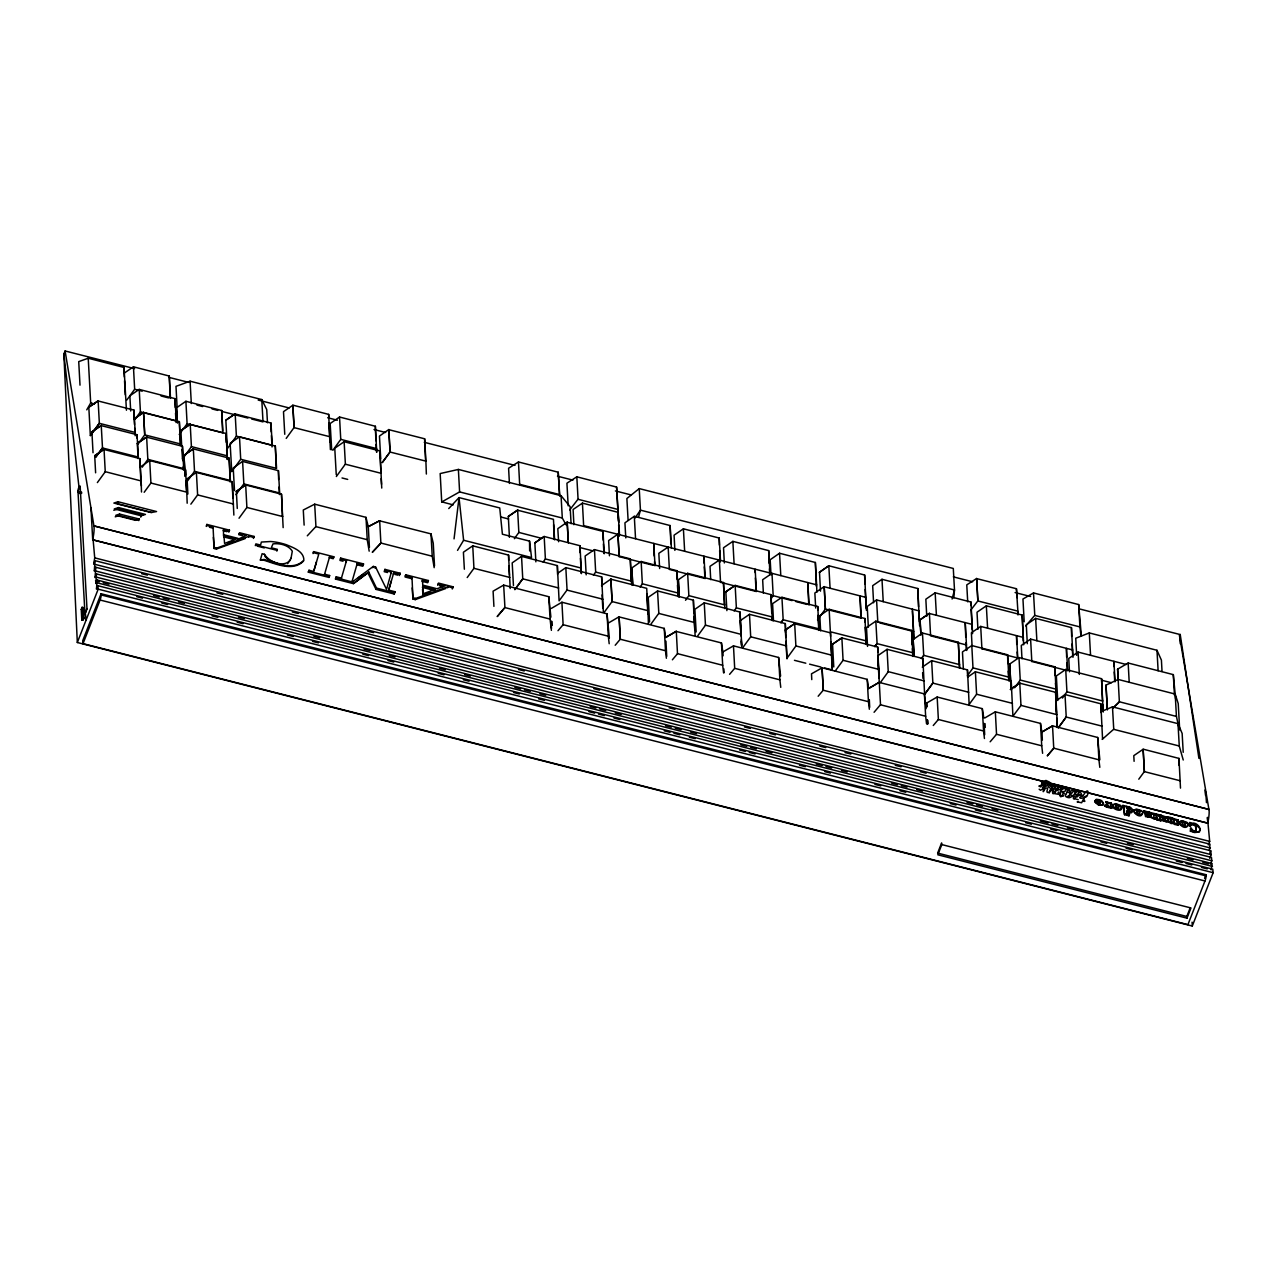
<?xml version="1.0" encoding="UTF-8"?>
<svg xmlns="http://www.w3.org/2000/svg" width="1277" height="1277" viewBox="0 0 1277 1277"><rect width="100%" height="100%" fill="white"/><g stroke="black" fill="none" stroke-linecap="round" stroke-linejoin="round"><path stroke-width="1.5" d="M81.616 493.337C75.886 495.253 78.472 485.148 80.212 486.585M87.028 608.586L85.032 614.524L77.977 491.342L80.148 486.154L86.98 608.666L84.825 613.87M1206.127 875.91L1206.111 876.15A4.31 0.926 -75.7 0 1 1204.977 880.986L1187.929 924.612L83.021 643.64L82.702 640.735L101.075 593.741L1205.999 874.697L1206.127 875.91L101.202 594.954L101.075 593.741A4.31 0.926 -75.7 0 1 101.218 594.715L101.202 595.194A4.31 0.926 -75.7 0 1 100.069 600.014L83.021 643.64M1107.957 807.415L1107.989 805.564L1106.473 807.032L1104.206 805.324L1106.521 806.649L1108.037 805.579L1107.957 807.415L1111.74 808.309L1110.367 803.121L1111.469 803.409L1110.367 803.121M953.839 597.907L954.494 590.006L953.296 568.457L639.234 488.596L626.879 498.525L628.076 519.787M454.053 538.878L459.034 497.599L499.738 507.959L502.404 534.217L529.54 541.113L531.535 557.522L463.615 540.251L459.034 497.599L448.738 508.565M441.746 501.845L453.191 504.894M566.062 524.831L562.295 518.031L459.608 491.916L458.379 469.441L561.05 495.684L570.133 506.746L571.09 523.714M459.608 491.916L441.73 501.973L440.166 473.559L458.379 469.441M1209.431 850.514L1209.989 844.193L95.025 560.667L93.668 564.195L94.721 557.873L92.998 538.351A19.363 4.15 -75.7 0 0 93.923 525.901L65.095 350.967L134.612 368.654M177.12 407.235L175.987 386.356L190.081 381.2L261.769 399.557L266.733 409.566L267.468 422.767M191.327 403.548L190.081 381.2M1076.655 655.324L1075.745 638.229L1089.297 632.929L1156.978 650.28L1161.416 660.145L1162.038 671.463M1090.558 655.277L1089.297 632.929M1102.195 739.399L1113.736 729.215L1112.475 706.867L1178.001 723.66L1182.151 733.477L1183.204 752.329M1113.704 729.343L1179.262 746.007L1183.236 760.007M290.948 558.719L292.305 551.201C288.538 545.056 279.711 543.028 272.991 543.89L271.315 547.801L277.364 549.349L276.838 551.105M226.939 531.695L223.172 530.737L223.539 529.763L229.19 531.2L229.477 530.178L206.874 524.432L206.603 525.454L213.067 527.098L214.121 548.487L216.42 549.062L245.216 538.559M255.336 545.646L255.879 543.874L260.556 545.071L261.386 542.055L270.628 541.512A32.117 13.313 20 0 1 286.192 544.672C293.056 547.53 304.086 551.281 303.846 560.252C293.439 571.122 276.183 563.253 264.1 559.454L260.348 560.044L263.828 560.188C275.912 563.987 293.167 571.873 303.575 561.002M329.274 557.714L329.61 556.788L333.552 557.794L333.808 556.772L313.631 551.632L313.36 552.654L318.803 554.042L313.711 571.457L309.002 570.26L308.332 572.176L328.987 577.427L329.626 575.512L324.645 574.235L324.31 575.161L329.29 576.422L308.667 571.25M363.514 563.923L362.78 566.238L356.794 564.705L357.257 563.412L363.243 564.945L363.514 563.923L340.704 558.113L340.448 559.15L346.498 560.683L341.055 579.423L341.534 578.13L336.25 576.789L335.484 579.072L353.41 583.637L368.766 572.128L353.41 583.637M399.382 575.544L400.116 573.229L384.936 569.366L384.68 570.388L391.369 572.096L386.564 589.399L375.582 566.988L373.299 566.413L352.021 582.216M405.527 575.815L411.992 577.459L411.561 578.641L405.096 576.996L405.783 574.794L428.402 580.54L428.098 581.562L422.448 580.125L422.017 581.29L427.667 582.727L428.402 580.54M1107.335 709.741L1106.01 685.095L1118.157 679.444L1175.191 694.081L1178.224 703.595L1179.693 729.997M638.5 517.361L640.431 510.146L639.234 488.596M952.083 599.025L954.494 590.006L640.431 510.146L635.004 518.047M260.348 560.044L262.12 553.707L264.483 554.298C269.016 562.056 283.925 568.042 290.358 560.124M307.294 535.813L315.93 526.523L314.685 504.176L365.988 517.345L368.255 526.667L379.636 520.824L430.988 533.882L433.254 543.204L434.515 565.839M315.898 526.635L367.233 539.692L369.181 551.153M368.255 526.667L379.668 520.697L380.881 543.172L372.293 552.334L380.929 543.044L432.233 556.229L434.18 567.674M357.257 563.412L351.877 582.104L352.5 580.923M324.31 575.161L329.61 556.788M388.751 589.687L391.273 580.971M399.845 574.251L393.763 572.703L388.719 590.134L394.944 591.714L394.657 592.72L376.492 588.09L368.766 572.128M493.912 606.383L493.098 591.171L503.665 585.105L548.807 596.726L550.898 617.158M551.313 608.427L561.912 602.233L563.125 624.708L608.299 636.201L609.193 643.72M561.912 602.233L607.054 613.854L609.337 638.053M563.125 624.708L558.001 630.71M608.49 622.968L619.106 616.775L620.319 639.25L665.493 650.743L666.386 658.262M620.319 639.25L619.106 616.775M619.058 616.903L664.248 628.396L665.684 637.51L676.283 631.317L665.716 637.383M723.564 672.803L722.686 665.285L677.544 653.664L672.388 659.794M780.758 687.345L779.88 679.827L734.69 668.334L733.477 645.859L722.91 651.924L723.085 655.819M733.477 645.859L778.619 657.479L780.598 676.028M734.69 668.334L729.582 674.336M874.075 712.279L880.507 704.649L879.262 682.301L868.647 688.479L879.262 682.301L877.698 647.056L841.83 637.941L832.54 644.199L841.878 637.814L843.075 660.289L878.943 669.403M880.46 704.776L925.649 716.253L926.543 723.788M926.591 703.084L926.799 706.851L926.591 703.084L937.158 697.019L938.372 719.494L983.561 730.987L984.439 738.505M937.158 697.019L982.3 708.639L983.753 717.754M938.372 719.494L933.264 725.496M984.727 718.009L995.326 711.816L996.539 734.291L1041.729 745.784L1042.607 753.302M995.326 711.816L1040.484 723.42L1041.92 732.551M1025.782 625.922L1034.769 615.306L1033.524 592.943L1078.666 604.564L1081.38 636.313M996.539 734.291L990.154 741.793M1034.737 615.418L1079.911 626.911L1081.028 636.329M1047.348 755.824L1053.748 748.322L1052.535 725.847L1041.92 732.04L1052.535 725.847L1097.677 737.467L1099.848 759.783M1112.794 708.352L1119.37 701.903L1117.598 669.068L1118.237 680.386M1129.171 681.758L1128.166 663.018L1173.308 674.623L1175.606 698.822M242.295 535.606L238.815 534.712L239.533 532.732L254.075 536.436L253.772 537.441L249.159 536.276L216.771 548.088L214.488 547.498M452.266 588.984L452.984 586.797L438.458 583.094L437.66 585.281M313.887 570.643L316.441 561.928M335.484 579.072L335.771 578.082M336.25 576.789L335.947 577.779L353.873 582.344M368.159 573.389L376.013 589.383L394.178 593.997L394.481 593.007M509.411 483.44L508.597 468.228L518.462 461.971L558.225 472.219L559.789 496.242M558.225 472.219L559.47 494.566L519.707 484.318M569.702 509.954L578.066 499.163L576.821 476.816L616.583 487.064L619.489 534.712M578.018 499.291L617.829 509.411L618.754 522.421M1017.929 614.796L1017.673 611.076L977.863 600.956L976.65 578.497L966.769 584.866L967.711 601.834M977.863 600.956L976.65 578.497M1065.321 795.491C1065.529 798.396 1073.271 798.476 1071.515 794.933M80.004 385.159L78.727 361.63L88.225 358.23L124.045 367.473L126.423 410.22M88.815 407.235L98.137 400.85L88.815 407.235L90.348 435.649L99.383 423.214L90.396 435.521M94.45 404.011L90.715 402.925L86.756 409.837M91.912 431.865L101.234 425.48L91.912 431.865L93.029 452.728M94.706 455.713L104.044 449.344L94.706 455.713L95.615 472.809M142.21 391.193L134.66 389.262L133.446 366.802L124.124 373.171L124.332 376.938M133.446 366.802L169.266 376.045L170.511 398.392M141.508 491.996L141.108 480.934L105.289 471.692L97.371 482.594M134.66 389.262L126.79 400.052M130.685 411.002L129.871 395.79L139.209 389.405L175.029 398.647L176.274 420.995L140.422 411.88L134.787 419.574M134.165 418.904L143.535 412.407L179.339 421.649L180.6 443.997L144.732 434.866L143.535 412.407L134.165 418.904L133.957 410.093L98.106 400.978M140.422 411.88L139.209 389.405M137.309 443.406L146.632 437.037L137.309 443.406L138.108 458.619M144.732 434.866L143.535 412.407M140.39 466.951L149.712 460.566L150.925 483.041L186.777 492.156L187.176 503.218M146.584 437.149L182.451 446.28L183.696 468.627L147.877 459.385L142.21 467.206M149.712 460.566L185.532 469.808L186.777 492.156M150.925 483.041L144.173 492.283M176.529 407.778L177.407 422.751L176.529 407.778L185.899 401.281L187.096 423.756L222.964 432.871L221.703 410.524L185.899 401.281M180.887 430.652L190.209 424.267L180.887 430.652L181.685 445.865M187.096 423.756L179.227 434.531M181.941 449.504L182.467 458.938M227.418 459.544L227.274 455.857L191.47 446.615L182.435 459.066M194.519 471.373L193.322 448.897L229.142 458.14L230.387 480.487L194.519 471.373L186.65 482.147M233.468 504.032L197.616 494.917L196.403 472.442L232.222 481.684L233.867 515.094M197.616 494.917L190.864 504.16M225.837 420.197L235.176 413.812L225.837 420.197L227.386 448.594L236.421 436.159L272.24 445.402L270.995 423.054L235.128 413.94M239.501 436.798L275.305 446.04L276.566 468.388L240.699 459.273L239.501 436.798L230.131 443.311L231.744 471.468M240.699 459.273L231.712 471.596M243.843 483.775L242.598 461.428L278.418 470.67L279.663 493.018L243.811 483.903L235.942 494.678M282.744 516.562L246.892 507.448L245.679 484.973L236.357 491.358L245.679 484.973L281.499 494.215L283.143 527.624M246.892 507.448L239.022 518.223M331.685 449.807L330.168 423.517L339.538 417.02L375.358 426.263L376.747 452.297M376.603 448.61L340.783 439.368L332.882 450.27M336.346 476.529L345.381 464.078L344.136 441.73L379.955 450.973L381.743 488.069M345.349 464.205L381.2 473.32M388.815 429.551L390.076 451.898L382.19 462.673L390.028 452.026L388.815 429.551L379.461 436.048L380.722 458.682M390.028 452.026L425.895 461.141L426.358 474.038M509.81 577.443L473.943 568.329L472.745 545.854L508.565 555.096L510.209 588.505M473.943 568.329L467.206 577.555M508.31 516.451L517.632 510.082L508.31 516.451L509.427 537.33M541.496 538.303L518.877 532.429L514.344 538.702M513.45 585.505L512.189 562.87L521.543 556.373L557.363 565.615L559.087 600.86L567.068 589.974L565.823 567.626L601.643 576.869L603.367 612.114M581.243 568.073L545.391 558.959L544.178 536.484L534.855 542.869L544.178 536.484L579.997 545.726L581.45 573.612M545.391 558.959L543.14 562.04M567.18 522.149L568.329 542.645L567.18 522.149L557.81 528.662L558.592 541.735M724.33 562.965L723.532 547.753L732.854 541.368L768.674 550.61L769.919 572.958L583.637 525.597L582.424 503.122L618.244 512.364L618.451 521.16M567.036 590.102L602.888 599.216M631.524 581.195L595.673 572.08L594.459 549.605L630.279 558.847L631.652 584.882M595.673 572.08L593.422 575.161M609.432 555.766L608.634 540.554L617.956 534.169L619.169 556.644L653.138 565.28M648.413 623.575L647.95 610.677L612.082 601.563L610.885 579.088L601.515 585.584M619.169 556.644L617.956 534.169M635.547 538.655L634.302 516.307L670.122 525.549L671.367 547.897M612.082 601.563L610.885 579.088M632.722 584.962L631.812 567.866L632.769 584.834M631.78 567.978L641.15 561.481L676.97 570.723L678.342 596.758M678.215 593.071L642.395 583.828L640.112 587.037M668.126 547.067L658.836 553.308L659.634 568.52M649.562 621.979L648.237 597.333L657.559 590.948L693.379 600.19L695.103 635.451M674.879 550.387L674.08 535.175L683.403 528.806L719.222 538.048L720.467 560.395M650.903 624.198L658.82 613.295L657.559 590.948M684.648 551.153L683.403 528.806M679.236 596.79L678.326 579.694L679.268 596.662M678.279 579.806L687.649 573.309L723.468 582.551L724.841 608.586M724.713 604.899L688.894 595.657L685.526 600.27M696.157 631.955L694.88 609.321L704.25 602.824L740.069 612.066L741.793 647.311M719.302 560.076L710.012 566.334L710.714 579.646M741.314 634.414L705.495 625.171L697.593 636.074M755.234 572.719L755.154 569.191L756.399 591.538L720.579 582.296M734.099 563.716L732.854 541.368M772.218 616.983L736.366 607.868L735.153 585.393L725.831 591.762L735.153 585.393L770.973 594.635L772.346 620.67M736.366 607.868L734.115 610.933M786.552 645.923L750.7 636.808L749.487 614.333L785.307 623.575L787.031 658.82M750.7 636.808L742.831 647.583M763.359 593.039L762.656 579.71L771.994 573.341L816.61 584.834L816.881 592.209M780.79 575.592L779.545 553.244L815.365 562.487L816.61 584.834M792.075 600.605L773.239 595.689L770.941 598.897M781.923 597.285L817.743 606.527L818.988 628.875L783.136 619.76L780.885 622.825L783.168 619.632L781.923 597.285L772.585 603.654L773.495 620.75M785.339 629.976L794.677 623.607L785.339 629.976L785.77 637.526M824.719 668.015L832.285 669.93L831.742 655.197L795.922 645.954L786.887 658.389L785.978 641.293M830.066 588.122L828.821 565.775L819.451 572.272L828.821 565.775L864.641 575.017L866.365 610.262M860.953 617.86L860.012 595.848L861.257 618.196L825.405 609.081L824.192 586.606L814.854 592.991L815.7 608.075M825.405 609.081L824.192 586.606M866.205 640.878L830.353 631.764L829.14 609.289L864.96 618.531L866.333 644.566M843.075 660.289L835.206 671.063M873.58 602.776L872.67 585.68L881.992 579.295L917.812 588.537L919.6 625.634M877.826 622.282L876.565 599.935L919.057 610.885M867.546 646.401L866.492 627.534L875.83 621.165L911.634 630.407L913.023 656.442M883.237 601.643L881.992 579.295M877.682 655.803L887.052 649.307L922.872 658.549L924.58 693.794M924.117 680.896L888.297 671.654L880.38 682.557M913.151 639.538L914.124 656.378L913.151 639.538L922.505 633.025L958.325 642.267L959.713 668.302M920.063 619.744L920.909 634.829L920.063 619.744L929.401 613.359L930.598 635.834L966.466 644.949L966.657 650.488M922.473 633.153L923.718 655.5L921.467 658.581M926.751 616.296L925.841 599.2L935.163 592.815L970.983 602.058L972.563 633.615M920.031 619.872L929.401 613.359M936.408 615.163L935.163 592.815M922.281 667.153L931.651 660.656L967.471 669.898L969.179 705.143M963.369 669.036L962.459 651.94L971.797 645.555L1007.601 654.798L1008.99 680.833M977.927 629.306L977.017 612.21L986.339 605.825L1022.159 615.067L1023.675 644.789M972.084 646.114L971.382 632.785L980.704 626.416L1023.42 637.431M1008.862 677.145L973.042 667.903L967.375 675.741M987.6 628.188L986.339 605.825M1016.731 644.454L1016.524 635.659L1017.769 658.006L981.949 648.764M1012.453 703.356L976.602 694.241L975.389 671.766L1011.208 681.008L1012.916 716.253L1021.009 705.399L1056.829 714.641L1057.308 727.539M976.602 694.241L968.716 705.016M1011.049 688.59L1009.676 664.072L1019.046 657.575L1054.85 666.817L1056.51 700.227L1055.488 683.163M1018.998 657.703L1020.243 680.05L1014.624 687.744M1027.315 643.72L1026.293 624.74L1035.631 618.371L1071.451 627.614L1072.967 657.32M1021.967 658.804L1021.281 645.476L1030.603 639.107L1072.696 649.961M1020.243 680.05L1056.111 689.165M1010.394 689.564L1019.764 683.051L1010.442 689.436M1036.876 640.719L1035.631 618.371M1066.63 657.144L1066.423 648.349L1067.668 670.696L1031.848 661.454M1057.723 700.466L1056.35 675.948L1065.72 669.451L1101.54 678.694L1103.2 712.087M1069.456 671.782L1068.753 658.453L1078.091 652.084L1126.25 664.487M1056.414 712.422L1055.792 701.105L1065.018 694.56L1100.838 703.803L1102.562 739.048M1102.785 701.041L1066.965 691.799L1062.432 698.072M206.251 526.427L206.874 524.432M213.067 527.098L212.716 528.071L209.476 527.257M216.42 549.062L216.771 548.088M223.507 535.749L223.539 529.763M223.587 536.867L223.938 535.893L236.325 539.038L224.576 543.411L223.938 535.893M228.822 532.174L229.477 530.178M237.714 539.373L246.142 535.51L239.166 533.738M248.807 537.25L249.159 536.276M253.421 538.431L254.075 536.436M264.483 554.298L264.946 556.437L268.713 560.124L279.551 564.163M313.025 553.58L313.631 551.632M308.332 572.176L309.002 570.26M333.808 556.772L333.201 558.719L330.583 558.049M328.987 577.427L329.626 575.512M340.704 558.113L339.969 560.427L343.002 561.21M346.019 561.976L346.498 560.683M372.836 567.706L373.299 566.413M375.119 568.281L375.582 566.988M376.013 589.383L376.492 588.09M384.936 569.366L384.201 571.681L387.554 572.527M390.906 573.389L391.369 572.096M393.284 573.996L393.763 572.703M399.637 574.522L400.116 573.229M394.178 593.997L394.944 591.714M405.352 575.975L405.783 574.794M445.849 588.474L415.248 599.631L412.966 599.041L411.992 577.459M415.248 599.631L415.679 598.45L448.083 586.638L452.697 587.803M422.863 586.239L422.432 587.42L434.803 590.581L435.234 589.399L422.863 586.239L423.07 594.954M447.652 587.819L448.083 586.638M452.553 587.979L452.984 586.797M117.995 501.749L113.876 503.074L151.069 512.54L156.56 511.55L117.995 501.749L117.292 503.649L152.011 512.476M113.813 510.289L118.027 508.932L118.522 507.576L145.45 514.423L141.236 515.78L114.307 508.932L118.522 507.576M115.233 516.834L119.032 515.605L119.591 514.072L139.369 519.085L138.794 520.633M140.741 517.137L141.236 515.78M95.025 560.667L94.29 571.058L95.759 567.275L1210.724 850.785L1211.155 854.648L1209.718 858.336M95.759 567.275L95.073 577.603L96.493 573.932L1211.458 857.442L1211.825 860.778L1210.484 864.242M1211.107 869.876L1212.144 863.571L97.18 580.061L95.823 583.525L96.493 573.932M97.18 580.061L96.461 589.16L97.802 585.696L1212.767 869.206L1213.15 872.686L1192.287 926.033L77.322 642.507L63.85 353.968L65.095 350.967M1042.702 787.765L1044.634 783.04L1049.04 783.711L1049.614 782.178L1045.911 780.423L1043.181 781.732L1040.915 781.301L1042.575 782.514L1040.851 786.983L1038.855 786.089L1040.148 785.866M1043.469 786.009L1044.634 783.04M1039.159 789.202L1040.547 790.271L1043.165 788.643C1049.423 772.266 1039.063 800.727 1045.177 788.5M1043.676 788.994L1045.288 784.333M1047.603 788.963C1044.043 797.949 1056.989 787.031 1049.854 785.722C1060.58 786.313 1040.579 781.636 1050.907 788.595M1049.167 793.065L1052.424 787.095M1055.903 789.058C1052.519 798.795 1050.891 791.006 1055.169 786.824C1049.726 784.924 1060.533 786.041 1060.644 788.516C1060.245 791.389 1051.578 789.489 1055.169 786.824M1054.962 793.145C1061.41 778.683 1056.781 795.443 1057.324 787.43M1063.789 791.389C1059.319 804.861 1058.33 788.707 1063.278 788.899C1057.244 786.345 1068.45 788.292 1065.194 790.894C1065.816 791.676 1060.548 793.145 1061.81 790.878M1067.795 790.048L1067.492 792.155L1071.595 793.352L1073.797 790.958L1072.217 790.303L1069.695 792.011L1069.567 789.713L1066.087 788.819L1067.795 790.048L1066.056 794.517L1064.044 793.608M1068.61 797.231L1070.334 792.762M1068.977 797.534L1070.717 793.081M1076.639 794.326C1073.255 804.063 1071.626 796.273 1075.904 792.107C1070.302 790.224 1082.018 791.197 1081.364 794.182C1080.246 796.289 1072.457 794.789 1075.904 792.107M1076.798 797.151C1080.837 794.917 1077.964 790.91 1077.948 794.182M1078.458 801.669L1077.165 801.908L1081.635 802.754L1084.732 796.704C1088.563 798.795 1090.303 783.727 1083.295 795.411L1080.613 795.044L1082.704 796.194C1076.447 797.119 1081.284 800.136 1084.732 796.704M1084.748 797.407C1081.252 799.61 1087.892 802.259 1082.992 801.174M1099.992 803.297L1098.986 800.839L1094.708 800.982L1096.289 799.274L1099.72 799.769A4.118 1.995 21.3 0 1 1102.067 801.062L1103.456 803.137A4.613 2.235 21.3 0 1 1102.929 804.287C1099.162 806.888 1089.233 798.237 1100.279 802.563L1095.107 801.238M1095.347 801.142L1096.081 799.929L1098.412 799.801L1100.279 802.563M1097.773 803.105L1100.327 802.946L1099.545 804.989L1097.773 803.105L1100.04 803.68L1099.88 804.941M1098.236 804.51L1098.06 802.371M1107.462 804.558L1105.898 801.637L1111.469 803.409M1107.287 802.946L1105.898 801.637M1106.09 806.505C1105.595 801.605 1103.647 808.995 1107.686 805.085M1106.265 806.617L1107.414 805.755L1107.51 802.403M1111.261 803.951L1111.421 803.041M1111.74 808.309L1110.814 807.112M1127.032 807.08L1128.373 806.697A2.777 1.341 21.3 0 1 1130.353 807.335C1138.781 814.726 1123.888 808.82 1127.751 813.912L1129.459 814.343L1129.076 815.764L1124.526 814.71L1122.898 805.404L1126.905 806.362L1126.585 808.118M1122.531 806.809L1122.898 805.404M1123.696 807.096L1124.095 806.042L1122.946 805.755M1126.905 806.362L1126.202 807.335M1124.526 814.71L1124.095 806.042M1126.905 808.341C1136.977 805.532 1123.217 817.36 1128.517 807.08M1129.076 815.764L1127.336 814.965L1127.399 810.687M1127.048 811.23L1129.091 812.284L1128.9 807.24M1127.336 814.965L1127.751 813.912M1128.501 812.38L1128.916 811.326M1128.852 812.411L1129.267 811.358M1153.754 817.823L1154.695 818.876L1156.579 818.477L1155.509 813.832L1160.809 815.173L1159.644 815.237L1160.969 820.824L1156.914 819.93L1157.281 819.004C1156.946 818.014 1151.152 817.152 1150.944 817.376L1145.549 816.642L1144.655 812.443L1143.426 811.789L1143.793 810.847L1149.077 812.188L1148.757 813.481L1147.528 813.178L1149.108 812.555M1143.458 812.14L1143.793 810.847M1144.655 812.443L1145.022 811.518L1143.825 811.214M1148.757 813.481L1149.077 812.188M1147.528 813.178C1145.182 817.998 1152.955 819.036 1150.529 813.944L1149.3 813.625L1149.635 812.332L1154.951 813.688L1154.631 814.981L1153.402 814.662M1148.167 817.104L1147.895 812.236M1150.529 813.944L1149.635 812.332M1154.951 813.688L1154.631 814.981M1155.19 815.125L1155.509 813.832M1154.057 818.573L1153.769 813.736L1154.983 814.04M1156.419 815.428L1156.77 814.503L1155.541 814.183M1150.944 817.376L1154.663 819.307L1157.122 817.982L1156.914 819.93M1160.969 820.824L1159.724 820.153L1159.644 815.237M1159.277 816.163L1160.474 816.466L1160.809 815.173M1177.107 819.77L1176.787 820.616L1178.304 820.073L1177.107 819.77L1178.463 825.277L1174.409 824.383L1174.744 823.537C1174.425 822.484 1168.71 821.861 1168.439 821.829L1163.06 821.095L1162.166 816.897L1160.921 816.226L1161.256 815.396L1166.587 817.088L1165.358 816.785C1163.012 821.606 1170.786 822.643 1168.375 817.551C1163.682 816.594 1174.553 816.817 1172.126 819.435L1170.913 819.116L1172.462 818.589M1160.969 816.594L1161.256 815.396M1159.724 820.153L1160.091 819.227M1160.921 820.457L1161.288 819.531M1162.166 816.897L1161.288 815.748M1165.039 817.631L1166.252 817.934L1166.539 816.737M1165.39 820.808L1166.268 821.829L1168.216 821.366L1167.098 816.881M1165.678 821.558L1165.997 820.712M1166.811 818.078L1167.13 817.232M1168.04 818.397L1168.375 817.551M1172.126 819.435L1172.414 818.222M1171.232 818.27C1169.285 822.627 1175.478 826.059 1173.914 819.882L1172.685 819.579L1172.972 818.365L1178.304 820.073M1173.914 819.882L1172.972 818.365M1174.409 824.383L1174.632 822.532M1177.985 820.919L1178.272 819.722M1178.463 825.277L1177.554 823.761M1189.494 823.457L1189.861 822.5L1191.393 823.41C1198.097 820.888 1205.169 833.849 1194.969 831.566A4.326 2.107 21.3 0 1 1192.814 830.704L1190.818 830.305L1191.17 828.262C1199.167 839.053 1196.804 816.689 1190.228 826.011L1189.494 823.457L1196.134 825.341M1190.18 823.633L1190.547 822.675M1189.541 825.836L1189.861 822.5M1191.01 824.367L1191.393 823.41M1199.917 829.044L1199.406 832.045L1194.586 832.524A4.326 2.107 21.3 0 1 1192.447 831.662L1190.435 831.279L1190.483 828.087M1190.228 826.011C1197.826 819.531 1197.762 839.627 1190.803 829.236L1191.17 828.262M1190.435 831.279L1190.818 830.305M1191.042 831.423L1191.409 830.465M1191.776 831.247L1192.143 830.289M1208.313 844.911L1209.686 841.399L1207.435 817.36L1207.771 823.17L1049.231 783.009M1209.75 853.307L1210.724 850.785M77.322 642.507L98.185 589.16L97.802 585.696M941.803 844.592L937.813 854.792L1186.987 918.163L1190.978 907.963L941.803 844.592L941.612 842.916L937.637 853.1L1186.812 916.471L1186.987 918.163M1186.812 916.471L1190.132 907.979M1204.578 878.305L1205.999 874.697M291.22 557.985L287.676 563.652M81.233 609.448L82.127 607.293L83.452 607.629L84.043 618.164L83.149 620.303L81.808 619.968L81.233 609.448L82.558 609.783L83.452 607.629M81.808 619.968L82.702 617.829L82.127 607.293M1208.92 809.442L93.923 525.901L1208.92 809.442L1179.23 634.318L1078.826 608.778M1086.504 796.577L1086.104 795.683M1094.708 800.982L1096.544 799.961L1099.433 800.503A4.118 1.995 21.3 0 1 1101.78 801.796L1103.168 803.871A4.613 2.235 21.3 0 1 1102.642 805.021L1098.412 805.021L1094.82 801.988M1045.416 784.525C1042.782 789.936 1051.482 782.977 1044.442 783.296M457.533 550.371L463.615 540.251M137.996 444.109L144.78 434.755M286.192 438.394L294.109 427.492L292.848 405.144L328.668 414.387L330.392 449.632M514.934 589.495L522.804 578.72L514.886 589.623M604.213 612.337L612.13 601.435M817.519 619.856L825.437 608.953M921.515 658.453L923.766 655.372L959.57 664.615M925.027 693.778L932.896 683.003L924.995 693.906M1058.394 727.698L1066.263 716.908L1058.362 727.81M1138.781 779.209L1144.4 771.516L1143.154 749.168L1178.974 758.41L1180.491 788.117M1042.575 782.514L1040.994 785.467L1044.905 784.19M970.728 610.103L977.911 600.844M615.195 645.252L620.351 639.123M818.158 696.236L823.314 690.107L822.069 667.759L867.211 679.364L868.647 688.479M1047.379 755.697L1053.78 748.194L1098.922 759.815L1099.816 767.333M1112.842 708.224L1119.402 701.791L1176.436 716.429L1178.958 728.018M1069.2 796.13L1067.524 796.305M358.422 577.747L363.227 574.395M196.403 472.442L187.065 478.811L187.879 494.023M242.598 461.428L233.228 467.941L234.489 490.56M344.136 441.73L334.766 448.227L336.25 474.629M472.745 545.854L463.407 552.223L464.365 569.207M582.424 503.122L573.102 509.491L573.9 524.703M634.302 516.307L624.932 522.82L625.778 537.904M558.017 573.07L565.823 567.626M594.459 549.605L585.137 555.99L586.191 574.842M779.545 553.244L770.175 559.741L771.021 574.842M749.487 614.333L740.165 620.702L740.963 635.914L740.069 612.066M829.14 609.289L819.802 615.658L820.616 630.87M876.565 599.935L867.211 606.431L868.36 627.183M967.567 677.209L975.389 671.766M576.821 476.816L566.924 483.185L568.185 505.82M1033.524 592.943L1022.957 599.009L1024.186 621.771M1117.567 669.196L1128.166 663.018M1174.297 823.378L1171.137 823.553L1168.439 821.829M1151.295 816.45L1145.916 815.7L1145.022 811.518M1168.774 820.983L1163.379 820.249L1162.485 816.051M314.685 504.176L303.287 510.018L304.134 525.102M1059.08 794.31L1060.07 795.348M1047.794 787.989L1045.64 788.148M1100.838 711.704L1112.475 706.867M227.577 543.14L232.606 541.256M435.234 589.399L423.341 593.677M424.746 594.332L429.774 592.448M119.591 514.072L115.808 515.301L135.57 520.33L139.369 519.085M1126.968 807.878L1127.974 807.766A2.777 1.341 21.3 0 1 1129.299 808.102M1114.135 804.606C1107.766 807.399 1123.137 813.848 1121.302 807.527A4.948 2.394 21.3 0 0 1120.855 807.016M1078.235 799.657L1074.899 798.795M1100.167 804.207L1098.523 803.76M1060.309 792.139L1060.644 793.129M1052.775 790.192L1051.498 790.431L1053.429 791.293M1050.061 790.447L1051.338 790.208L1050.285 789.553M1073.526 795.459L1072.233 795.699L1074.165 796.577M1115.795 804.654L1119.53 805.979A4.948 2.394 21.3 0 1 1120.264 806.473M1124.941 813.657L1129.459 814.343M90.922 507.719L92.71 539.788L1045.448 781.923M1049.311 782.897L1207.771 823.17L1208.058 821.749A19.363 4.15 -75.7 0 0 1208.984 809.299M976.618 578.609L1016.428 588.729L1017.146 597.668M388.783 429.679L424.634 438.793L425.895 461.141M169.362 377.481L188.677 382.398M258.193 400.068L289.081 407.938M327.694 417.755L337.351 420.213M374.033 429.535L385.622 432.488M424.251 442.305L514.998 465.387M557.474 476.193L572.926 480.12M615.402 490.927L630.854 494.853M953.312 576.853L972.627 581.769M1015.103 592.576L1030.555 596.503M329.929 436.734L294.061 427.619L292.816 405.272L283.494 411.657L284.755 434.276M161.078 395.982L168.628 397.913M196.961 405.112L202.612 406.549M212.062 408.943L217.713 410.396M221.496 411.354L247.914 418.074M251.681 419.032L263.014 421.905L261.769 399.557M190.177 424.395L226.029 433.51L227.274 455.857M824.144 586.734L865.886 597.365M929.353 613.487L972.228 624.405M567.148 522.277L602.999 531.392L604.244 553.739M517.6 510.209L553.452 519.324L554.601 539.804M500.983 517.041L508.629 518.989M342.028 477.965L347.695 479.402M795.842 601.563L807.16 604.452M879.661 622.889L913.646 631.524L913.901 638.899M101.202 425.608L137.054 434.723L138.315 457.086L102.447 447.956L95.711 457.198L102.495 447.844L101.234 425.48M579.71 547.498L592.927 550.866M1101.939 680.306L1111.373 682.716M912.895 652.755L877.028 643.624L874.777 646.705L877.076 643.512L875.83 621.165M794.629 623.735L830.497 632.849L831.742 655.197M103.996 449.472L139.863 458.587L141.396 485.93M610.837 579.199L646.705 588.33L647.95 610.677M1019.732 683.179L1055.584 692.294L1056.829 714.641M558.624 587.963L522.756 578.848L521.543 556.373M658.772 613.423L694.64 622.538M968.716 692.246L932.864 683.115L931.651 660.656M1102.083 726.15L1066.231 717.035L1065.018 694.56M794.454 660.321L805.803 663.21M809.586 664.168L820.935 667.057M879.214 682.429L924.404 693.906L926.16 708.687M676.251 631.445L721.441 642.938L722.878 652.052M78.025 491.262L81.6 492.172M78.009 491.868L81.6 492.778M438.091 584.1L445.05 585.872L436.973 588.745L422.783 585.137L422.448 580.125M394.816 574.379L397.849 575.161M439.4 585.712L442.88 586.606M223.874 534.776L238.065 538.383M118.027 508.932L143.024 515.285M551.393 630.359L550.068 619.074L504.878 607.581L497.2 616.583L504.926 607.453L503.665 585.105M225.359 537.314L234.202 539.564M255.608 544.896L277.109 550.371M257.14 546.093L264.291 547.913M869.35 709.246L868.456 701.712L823.282 690.234L822.021 667.887L811.502 673.825L811.773 679.603M1180.219 780.758L1144.368 771.627L1143.107 749.28L1133.784 755.665L1134.104 761.315M119.032 515.605L137.006 520.17M413.397 597.859L415.679 598.45M92.71 539.788L1045.368 782.035M1111.213 803.6L1105.722 802.547M1122.499 806.457L1123.808 806.793M1143.426 811.789L1148.709 813.13M1152.812 814.167L1149.3 813.625M1155.142 814.758L1160.474 816.466M1160.921 816.226L1166.252 817.934M1166.763 817.727L1172.094 819.068M1177.937 820.568L1172.685 819.579M1157.281 819.004L1161.32 819.882M1174.744 823.537L1178.751 824.064M1062.656 795.06L1063.645 795.938L1062.065 795.858M1108.181 806.872L1111.916 807.399M94.721 557.873L1209.686 841.399M141.667 573.676L147.462 575.145M217.026 592.847L222.821 594.316M292.385 612.002L298.18 613.471M367.744 631.173L373.538 632.642M443.103 650.328L448.897 651.797M518.462 669.499L524.272 670.968M593.837 688.654L599.631 690.139M669.196 707.825L674.99 709.294M744.555 726.98L750.349 728.465M769.68 733.365L775.474 734.85M819.914 746.151L825.708 747.62M845.039 752.536L850.833 754.005M895.273 765.306L901.067 766.791M920.398 771.691L926.192 773.176M95.456 564.482L1210.42 847.992M96.19 571.138L1211.155 854.648M96.876 577.268L1211.825 860.778M95.52 580.732L99.383 581.705M103.245 582.695L109.04 584.164M153.495 595.465L159.29 596.95M163.153 597.923L168.947 599.408M178.604 601.85L184.415 603.335M238.512 617.094L244.306 618.563M313.871 636.249L319.665 637.734M364.121 649.035L369.915 650.504M389.23 655.42L395.04 656.889M439.48 668.19L445.274 669.659M464.605 674.575L470.399 676.06M514.839 687.361L520.633 688.83M524.496 689.803L530.306 691.288M539.963 693.746L545.758 695.215M590.197 706.516L595.992 707.985M599.855 708.974L605.665 710.443M615.322 712.901L621.117 714.386M665.556 725.687L671.367 727.156M675.23 728.129L681.024 729.614M690.681 732.072L696.476 733.541M740.931 744.842L746.726 746.311M750.589 747.3L756.383 748.769M766.04 751.227L771.835 752.712M816.29 764.013L822.085 765.482M825.948 766.471L831.742 767.94M841.399 770.398L847.21 771.867M891.649 783.168L897.444 784.637M901.307 785.626L907.101 787.095M916.774 789.553L922.569 791.038M967.008 802.339L972.803 803.808M976.666 804.797L982.46 806.266M992.133 808.724L997.928 810.193M1040.436 820.999L1048.162 822.963M1052.025 823.952L1057.835 825.421M1067.492 827.879L1073.287 829.364M1127.399 843.123L1133.194 844.592M1187.291 858.352L1193.085 859.82M1202.758 862.278L1208.553 863.747M97.499 582.903L1212.464 866.413M136.719 596.678L142.529 598.163M161.844 603.079L167.638 604.548M212.094 615.849L217.888 617.318M237.203 622.234L242.997 623.703M287.453 635.004L293.247 636.489M312.562 641.405L318.372 642.874M362.812 654.175L368.606 655.644M387.937 660.56L393.731 662.029M438.171 673.33L443.965 674.815M463.296 679.731L469.09 681.2M513.53 692.501L519.324 693.97M538.655 698.886L544.449 700.355M588.889 711.656L594.683 713.141M598.562 714.114L604.356 715.599M614.014 718.057L619.808 719.526M664.248 730.827L670.058 732.296M673.921 733.285L679.715 734.754M689.372 737.212L695.167 738.681M739.622 749.982L745.417 751.467M749.28 752.44L755.074 753.925M799.514 765.226L805.308 766.695M824.639 771.611L830.433 773.08M874.873 784.381L880.683 785.866M899.998 790.766L905.792 792.251M950.248 803.552L956.042 805.021M975.357 809.937L981.151 811.406M1025.607 822.707L1031.401 824.192M1050.716 829.092L1056.526 830.577M1100.966 841.878L1106.76 843.347M1126.091 848.263L1131.885 849.732M1176.325 861.033L1182.119 862.518M1185.982 863.491L1191.792 864.976M1201.449 867.418L1207.244 868.903M98.185 589.16L1213.15 872.686M100.069 600.014L1204.977 880.986M82.702 617.829L84.043 618.164M1186.205 822.931C1171.472 816.546 1184.609 833.338 1188.248 824.99M1140.648 811.342C1124.622 804.877 1141.191 822.659 1142.404 812.906M1148.534 816.179L1151.072 815.987L1150.896 813.002M1171.887 822.18L1174.217 822.34L1174.249 819.036M1154.424 817.647L1156.754 817.807L1156.77 814.503M1197.124 825.916L1199.502 828.198M1126.984 811.741C1128.437 813.657 1133.737 813.545 1131.997 810.256M1054.163 793.528L1058.01 794.23L1058.266 791.932M1137.168 814.247C1142.644 818.142 1137.312 805.931 1136.753 812.284M1198.911 758.346L1180.187 634.27L1180.283 643.768M1204.881 790.032L1205.568 795.427M63.85 353.968L78.998 487.207M1176.787 820.616L1177.234 824.607M1170.913 819.116L1171.264 822.26M1110.304 805.005L1110.607 807.655M85.479 614.301L86.086 620.111M1205.696 791.804L1206.462 802.642M412.2 587.915L412.966 599.041M213.355 537.346L214.121 548.487M422.543 589.288L422.91 594.859M1192.079 922.17L1192.287 926.033M1178.001 723.66L1179.262 746.007M1175.191 694.081L1176.436 716.429M1173.308 674.623L1174.457 695.119M1156.978 650.28L1158.127 670.76M1115.044 681.806L1113.911 661.326L1114.023 666.594M1114.214 672.005L1114.741 681.439M1106.01 685.095L1107.367 709.613M1102.482 700.69L1101.54 678.694M1102.689 704.457L1103.009 710.124M1097.677 737.467L1098.922 759.815M1078.666 604.564L1079.911 626.911M1078.091 652.084L1079.336 674.432M1072.073 643.943L1072.696 655.261M1066.933 662.795L1067.364 670.345M1065.72 669.451L1066.933 691.926M1056.733 718.073L1057.164 725.623M1056.43 714.146L1055.584 692.294M1056.749 719.797L1057.021 725.575M1041.968 731.913L1042.335 740.085M1040.484 723.42L1041.729 745.784M1030.603 639.107L1031.816 661.566M1023.324 640.846L1022.159 615.067M1016.428 588.729L1018.104 614.636M1019.764 683.051L1020.977 705.527M1017.146 652.004L1017.466 657.655M1009.708 663.96L1011.081 688.479M1008.239 671.143L1008.766 680.577M980.704 626.416L981.917 648.892M985.046 723.66L985.253 727.427M984.072 723.405L984.695 734.722M982.3 708.639L983.561 730.987M971.19 610.869L972.244 629.721M971.797 645.555L972.994 668.031M966.466 644.949L965.22 622.601L965.731 637.063M966.051 642.73L966.466 650.264M959.474 668.047L958.325 642.267M927.549 720.052L927.756 723.836M927.501 720.18L927.725 723.947M926.799 720.005L927.006 723.772M924.404 693.906L925.649 716.253M922.632 672.692L922.952 678.342M918.546 606.767L917.812 588.537M918.754 610.55L919.392 621.851M912.385 609.177L913.646 631.524M913.757 638.723L912.432 610.933M912.161 644.853L911.634 630.407M912.369 648.636L912.8 656.17M887.052 649.307L888.249 671.782M877.89 655.867L879.055 676.602M877.938 659.459L878.991 678.31M865.168 589.479L866.221 608.331M865.168 627.326L866.109 644.31M869.318 699.668L869.701 707.346M867.211 679.364L868.456 701.712M832.54 644.199L833.769 666.961M830.704 641.645L832.173 668.047M819.499 572.16L820.504 591.139M816.402 586.382L815.365 562.487M817.934 615.322L818.78 630.407M809.059 604.931L807.798 582.583L808.74 604.58M794.677 623.607L795.89 646.082M778.619 657.479L779.88 679.827M771.994 573.341L773.192 595.816M769.089 563.189L768.674 550.61M769.408 568.84L769.728 574.506M771.707 612.864L770.973 594.635M771.915 616.631L772.122 620.399M755.361 577.986L756.096 591.203M741.33 639.729L741.65 645.38M741.314 641.453L741.49 645.348M725.831 591.762L726.884 610.629M724.41 604.548L723.468 582.551M719.637 550.61L720.276 561.928M719.334 559.949L720.547 582.424M723.867 668.893L724.043 672.787M721.441 642.938L722.686 665.285M704.281 566.86L704.92 578.178M704.25 602.824L705.463 625.299M693.794 612.768L693.379 600.19M694.018 616.536L694.752 629.737M687.649 573.309L688.862 595.784M677.48 585.185L678.119 596.503M676.283 631.317L677.496 653.792M670.84 543.779L670.122 525.549M668.158 546.939L669.371 569.414L705.223 578.529L703.978 556.181L704.138 563.221M665.94 641.15L666.738 656.362M664.248 628.396L665.493 650.743M655.021 565.759L653.776 543.411L654.191 555.99M654.51 561.641L654.718 565.424M647.854 614.093L646.816 593.613M641.15 561.481L642.347 583.956M631.221 580.859L630.279 558.847M616.583 487.064L617.829 509.411M618.659 524.943L619.281 536.244M603.414 543.97L603.941 553.404M607.054 613.854L608.299 636.201M602.074 594.89L602.776 608.219M580.412 558.304L581.258 573.389M561.05 495.684L562.295 518.031M554.282 539.437L553.58 524.608M552.079 621.5L552.255 625.395M551.105 620.925L551.52 628.476M548.807 596.726L550.068 619.074M534.855 542.869L535.861 561.848M518.462 461.971L519.659 484.446M517.632 510.082L518.845 532.557M508.869 565.775L509.395 575.209M430.988 533.882L432.233 556.229M425.576 460.805L424.634 438.793M380.897 472.969L379.955 450.973M381.216 478.636L381.536 484.286M375.885 440.725L375.358 426.263M376.092 444.492L376.507 452.042M368.287 526.555L369.42 547.418M365.988 517.345L367.233 539.692M339.538 417.02L340.751 439.496M328.875 423.198L329.929 442.05M282.44 516.211L281.499 494.215M279.04 487.016L279.455 494.566M276.247 468.052L275.305 446.04M271.41 435.633L272.033 446.95M235.176 413.812L236.389 436.287M236.357 491.358L237.267 508.454M232.845 498.03L232.222 481.684M230.179 482.036L229.142 458.14M226.652 449.855L227.178 459.289M222.549 430.636L221.703 410.524M190.209 424.267L191.422 446.742M185.835 480.503L186.474 491.821M182.962 460.726L182.451 446.28M183.281 466.392L183.489 470.159M180.392 445.529L179.339 421.649M175.54 413.11L176.066 422.543M170.208 398.041L169.266 376.045M146.632 437.037L147.845 459.497M140.805 480.583L139.863 458.587M133.957 410.093L135.202 432.44L99.351 423.325L98.137 400.85M134.197 418.776L134.484 424.555M134.724 428.21L135.154 435.744M124.539 380.722L125.274 394.753M104.044 449.344L105.257 471.82M88.225 358.23L90.683 403.037M1178.974 758.41L1179.134 765.45M1100.838 703.803L1101.045 712.614M1071.451 627.614L1071.642 636.409M1054.85 666.817L1055.057 675.613M1011.208 681.008L1011.416 689.819M1007.601 654.798L1007.808 663.609M970.983 602.058L971.063 605.585M967.471 669.898L967.631 676.938M922.872 658.549L923.063 667.344M877.698 647.056L877.81 652.339M864.641 575.017L864.848 583.828M864.96 618.531L865.04 622.043M830.497 632.849L830.577 636.361M817.743 606.527L817.823 610.039M785.307 623.575L785.515 632.37M719.222 538.048L719.382 545.087M676.97 570.723L677.161 579.535M602.999 531.392L603.207 540.203M601.643 576.869L601.85 585.664M579.997 545.726L580.157 552.765M557.363 565.615L557.57 574.411M508.565 555.096L508.677 560.38M328.668 414.387L328.748 417.914M278.418 470.67L278.625 479.482M270.995 423.054L271.203 431.849M226.029 433.51L226.237 442.321M185.532 469.808L185.66 475.092M175.029 398.647L175.22 407.459M137.054 434.723L137.134 438.25M529.54 541.113L529.652 550.962M124.045 367.473L124.077 373.299M1186.924 823.426A4.948 2.394 21.3 0 1 1187.961 824.479M1112.794 804.781C1112.538 808.676 1122.994 811.629 1121.653 806.601A4.948 2.394 21.3 0 0 1119.897 805.053L1115.268 803.632L1112.794 804.781M1133.896 810.161C1133.641 814.072 1144.096 817.009 1142.755 811.98A4.948 2.394 21.3 0 0 1140.999 810.432L1136.37 809.027L1133.896 810.161M1179.405 821.829C1179.166 825.74 1189.621 828.693 1188.28 823.649A4.948 2.394 21.3 0 0 1186.525 822.101L1181.895 820.696L1179.405 821.829M183.984 455.282L185.117 476.145L183.984 455.282L193.322 448.897L183.952 455.41M1047.97 782.322L1045.081 782.21L1047.97 782.322M1115.667 805.244C1114.837 814.199 1122.355 805.723 1115.667 805.244M1116.034 804.318C1115.204 813.273 1122.722 804.781 1116.034 804.318M1137.137 809.698C1136.307 818.653 1143.825 810.177 1137.137 809.698M1182.326 822.196C1181.496 831.151 1189.015 822.675 1182.326 822.196M1182.662 821.366C1181.816 830.321 1189.35 821.845 1182.662 821.366"/></g></svg>
